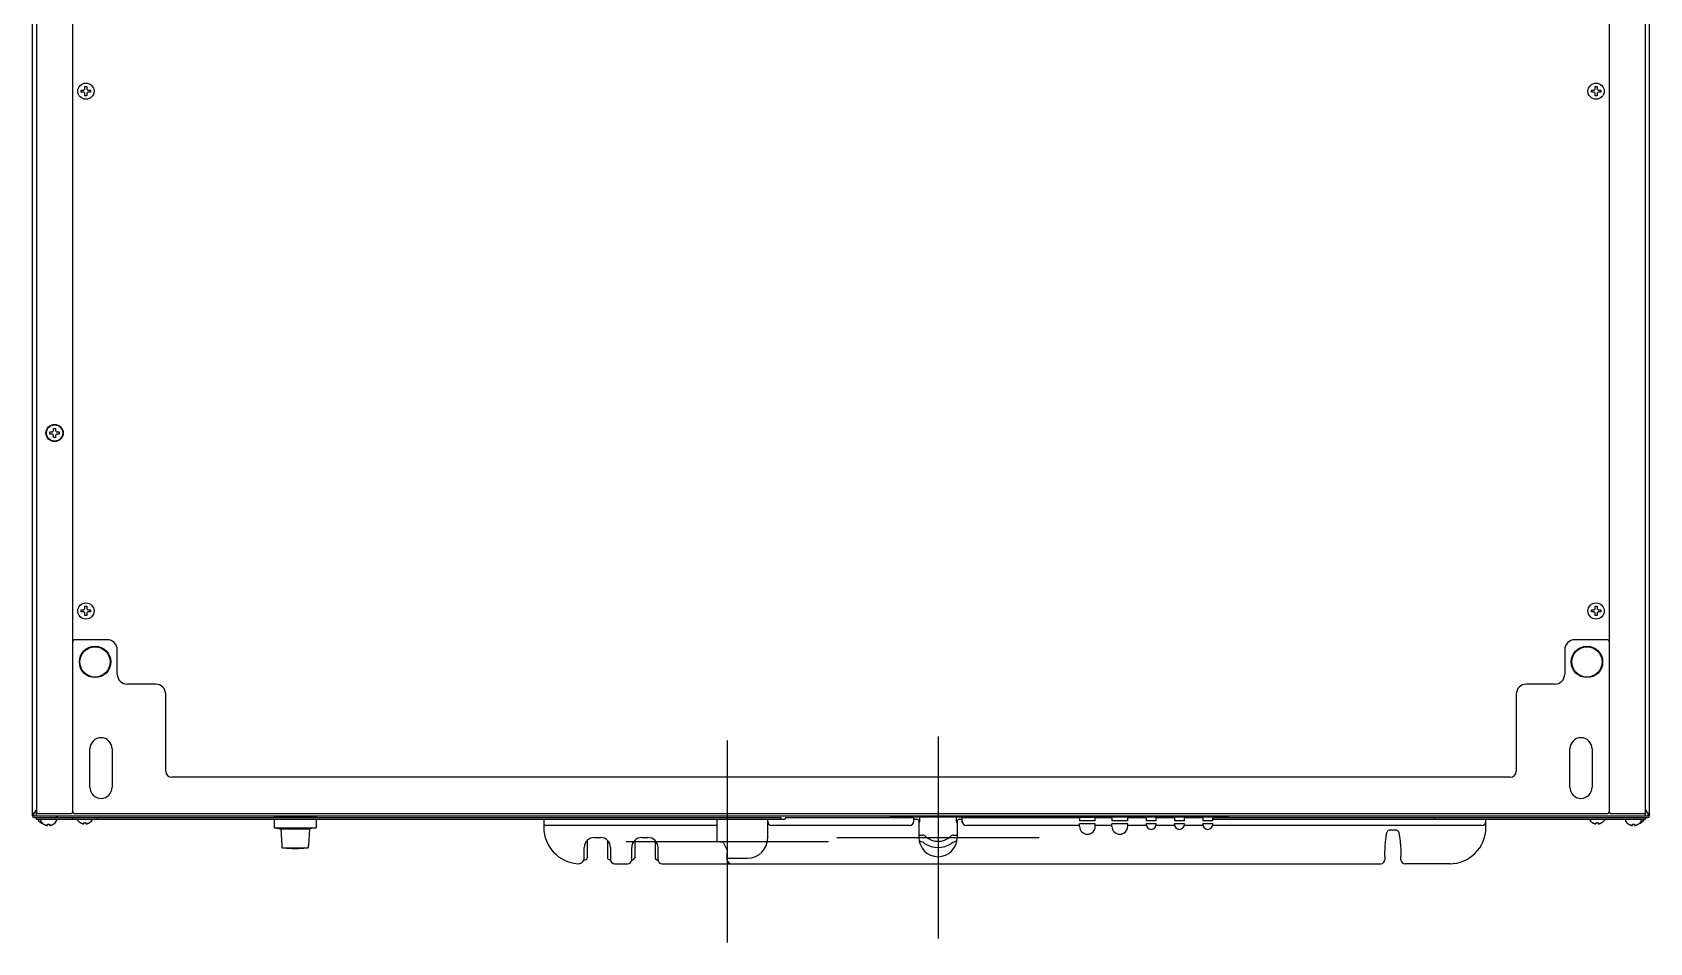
# Model space of a CAD drawing. Header units: millimetres. Extents: x -4975 to 152, y 4191 to 7264.
# Drawn here: x -2086 to -1286, y 6364 to 6814 of the extents above; entities that cross this region are included whole.
import ezdxf

# ---------------------------------------------------------------- set-up
doc = ezdxf.new("R2010")
doc.units = ezdxf.units.MM
doc.header["$LTSCALE"] = 346.5
doc.layers.get('0').update_dxf_attribs({"linetype": 'CONTINUOUS'})

msp = doc.modelspace()

# ---------------------------------------------------------------- linework, layer by layer
at = {"color": 7, "linetype": 'Continuous'}
for p, q in [((-2086.04, 6426.5), (-2086.04, 7122.13)), ((-1286.04, 6426.4), (-1286.04, 7122.13)), ((-2084.04, 7096.6), (-2084.04, 6428.6)), ((-2066.04, 6428.6), (-2066.04, 7096.6)), ((-1306.04, 7096.6), (-1306.04, 6428.6)), ((-1288.04, 6428.6), (-1288.04, 7096.6)), ((-2061.84, 6784.3), (-2061.84, 6785.3)), ((-2061.84, 6785.3), (-2060.54, 6785.3)), ((-2060.54, 6784.3), (-2061.84, 6784.3)), ((-2060.54, 6785.3), (-2060.04, 6785.8)), ((-2060.04, 6783.8), (-2060.54, 6784.3)), ((-2060.04, 6785.8), (-2060.04, 6787.1)), ((-2060.04, 6787.1), (-2059.04, 6787.1)), ((-2059.04, 6787.1), (-2059.04, 6785.8)), ((-2059.04, 6785.8), (-2058.54, 6785.3)), ((-2058.54, 6784.3), (-2059.04, 6783.8)), ((-2058.54, 6785.3), (-2057.24, 6785.3)), ((-2057.24, 6784.3), (-2058.54, 6784.3)), ((-2057.24, 6785.3), (-2057.24, 6784.3)), ((-1314.84, 6785.3), (-1313.54, 6785.3)), ((-1314.84, 6784.3), (-1314.84, 6785.3)), ((-1313.54, 6784.3), (-1314.84, 6784.3)), ((-1313.54, 6785.3), (-1313.04, 6785.8)), ((-1313.04, 6783.8), (-1313.54, 6784.3)), ((-1313.04, 6787.1), (-1312.04, 6787.1)), ((-1313.04, 6785.8), (-1313.04, 6787.1)), ((-1312.04, 6787.1), (-1312.04, 6785.8)), ((-1312.04, 6785.8), (-1311.54, 6785.3)), ((-1311.54, 6784.3), (-1312.04, 6783.8)), ((-1311.54, 6785.3), (-1310.24, 6785.3)), ((-1310.24, 6784.3), (-1311.54, 6784.3)), ((-1310.24, 6785.3), (-1310.24, 6784.3)), ((-2060.04, 6782.5), (-2060.04, 6783.8)), ((-2059.04, 6782.5), (-2060.04, 6782.5)), ((-2059.04, 6783.8), (-2059.04, 6782.5)), ((-1313.04, 6782.5), (-1313.04, 6783.8)), ((-1312.04, 6782.5), (-1313.04, 6782.5)), ((-1312.04, 6783.8), (-1312.04, 6782.5)), ((-2077.34, 6615.3), (-2077.34, 6616.3)), ((-2077.34, 6616.3), (-2076.04, 6616.3)), ((-2076.04, 6616.3), (-2075.54, 6616.8)), ((-2075.54, 6616.8), (-2075.54, 6618.1)), ((-2075.54, 6618.1), (-2074.54, 6618.1)), ((-2074.54, 6618.1), (-2074.54, 6616.8)), ((-2074.54, 6616.8), (-2074.04, 6616.3)), ((-2074.04, 6616.3), (-2072.74, 6616.3)), ((-2072.74, 6616.3), (-2072.74, 6615.3)), ((-2076.04, 6615.3), (-2077.34, 6615.3)), ((-2075.54, 6614.8), (-2076.04, 6615.3)), ((-2075.54, 6613.5), (-2075.54, 6614.8)), ((-2074.54, 6613.5), (-2075.54, 6613.5)), ((-2074.04, 6615.3), (-2074.54, 6614.8)), ((-2074.54, 6614.8), (-2074.54, 6613.5)), ((-2072.74, 6615.3), (-2074.04, 6615.3)), ((-2061.84, 6527.3), (-2061.84, 6528.3)), ((-2061.84, 6528.3), (-2060.54, 6528.3)), ((-2060.54, 6528.3), (-2060.04, 6528.8)), ((-2060.04, 6528.8), (-2060.04, 6530.1)), ((-2060.04, 6530.1), (-2059.04, 6530.1)), ((-2059.04, 6530.1), (-2059.04, 6528.8)), ((-2059.04, 6528.8), (-2058.54, 6528.3)), ((-2058.54, 6528.3), (-2057.24, 6528.3)), ((-2057.24, 6528.3), (-2057.24, 6527.3)), ((-1314.84, 6528.3), (-1313.54, 6528.3)), ((-1314.84, 6527.3), (-1314.84, 6528.3)), ((-1313.54, 6528.3), (-1313.04, 6528.8)), ((-1313.04, 6530.1), (-1312.04, 6530.1)), ((-1313.04, 6528.8), (-1313.04, 6530.1)), ((-1312.04, 6530.1), (-1312.04, 6528.8)), ((-1312.04, 6528.8), (-1311.54, 6528.3)), ((-1311.54, 6528.3), (-1310.24, 6528.3)), ((-1310.24, 6528.3), (-1310.24, 6527.3)), ((-2060.54, 6527.3), (-2061.84, 6527.3)), ((-2060.04, 6526.8), (-2060.54, 6527.3)), ((-2060.04, 6525.5), (-2060.04, 6526.8)), ((-2059.04, 6525.5), (-2060.04, 6525.5)), ((-2058.54, 6527.3), (-2059.04, 6526.8)), ((-2059.04, 6526.8), (-2059.04, 6525.5)), ((-2057.24, 6527.3), (-2058.54, 6527.3)), ((-1313.54, 6527.3), (-1314.84, 6527.3)), ((-1313.04, 6526.8), (-1313.54, 6527.3)), ((-1313.04, 6525.5), (-1313.04, 6526.8)), ((-1312.04, 6525.5), (-1313.04, 6525.5)), ((-1311.54, 6527.3), (-1312.04, 6526.8)), ((-1312.04, 6526.8), (-1312.04, 6525.5)), ((-1310.24, 6527.3), (-1311.54, 6527.3)), ((-2049.04, 6513.6), (-2065.04, 6513.6)), ((-1307.04, 6513.6), (-1323.04, 6513.6)), ((-2044.04, 6496.6), (-2044.04, 6508.6)), ((-1328.04, 6508.6), (-1328.04, 6496.6)), ((-2025.04, 6491.6), (-2039.04, 6491.6)), ((-1333.04, 6491.6), (-1347.04, 6491.6)), ((-2020.04, 6448.6), (-2020.04, 6486.6)), ((-1352.04, 6486.6), (-1352.04, 6448.6)), ((-2057.54, 6440.6), (-2057.54, 6459.6)), ((-2046.54, 6459.6), (-2046.54, 6440.6)), ((-1325.54, 6440.6), (-1325.54, 6459.6)), ((-1314.54, 6459.6), (-1314.54, 6440.6)), ((-1355.04, 6445.6), (-2017.04, 6445.6)), ((-2085.14, 6427.79), (-2085.24, 6427.76)), ((-2085.24, 6426.5), (-2085.24, 6427.38)), ((-2084.04, 6429.69), (-2085.14, 6427.79)), ((-2084.04, 6426.4), (-2085.14, 6426.4)), ((-2085.14, 6425.6), (-1715.59, 6425.6)), ((-2084.04, 6426.4), (-2084.04, 6428.6)), ((-1288.04, 6426.4), (-2084.04, 6426.4)), ((-2084.04, 6424.8), (-2084.04, 6425.6)), ((-2084.04, 6424.8), (-1832.49, 6424.8)), ((-2083.04, 6427.6), (-2067.04, 6427.6)), ((-2082.04, 6424.4), (-2082.04, 6424.2)), ((-2074.04, 6425.6), (-2074.04, 6426.4)), ((-2074.04, 6424.4), (-2074.04, 6424.2)), ((-2073.54, 6425.64), (-2073.54, 6426.4)), ((-2066.04, 6424.8), (-2066.04, 6425.6)), ((-2065.04, 6427.6), (-1307.04, 6427.6)), ((-2054.04, 6424.8), (-2054.04, 6425.6)), ((-1966.37, 6426.2), (-1945.71, 6426.2)), ((-1966.37, 6426.2), (-1966.37, 6425.6)), ((-1966.37, 6424.8), (-1966.37, 6420.6)), ((-1961.04, 6426.4), (-1961.04, 6426.2)), ((-1951.04, 6426.4), (-1951.04, 6426.2)), ((-1945.71, 6426.2), (-1945.71, 6425.6)), ((-1945.71, 6424.8), (-1945.71, 6420.6)), ((-1833.04, 6424.8), (-1833.04, 6420.8)), ((-1832.49, 6424.8), (-1747.84, 6424.8)), ((-1747.84, 6424.8), (-1721.74, 6424.8)), ((-1747.29, 6413.8), (-1747.29, 6424.8)), ((-1722.29, 6415.55), (-1722.29, 6424.8)), ((-1721.74, 6424.8), (-1713.59, 6424.8)), ((-1715.59, 6424.8), (-1715.59, 6425.6)), ((-1713.59, 6425.35), (-1713.59, 6424.8)), ((-1713.34, 6425.6), (-1650.29, 6425.6)), ((-1495.04, 6425.9), (-1661.04, 6425.9)), ((-1661.04, 6425.9), (-1661.04, 6425.6)), ((-1656.54, 6425.6), (-1656.54, 6425.9)), ((-1650.54, 6425.9), (-1650.54, 6425.6)), ((-1650.04, 6423.8), (-1650.04, 6425.9)), ((-1650.04, 6424.8), (-1648.54, 6424.8)), ((-1647.04, 6423.9), (-1647.04, 6425.9)), ((-1629.04, 6425.9), (-1629.04, 6423.9)), ((-1627.54, 6424.8), (-1626.04, 6424.8)), ((-1626.04, 6422.98), (-1626.04, 6425.9)), ((-1625.79, 6425.6), (-1568.29, 6425.6)), ((-1625.54, 6425.6), (-1625.54, 6425.9)), ((-1619.54, 6425.6), (-1619.54, 6425.9)), ((-1615.04, 6425.9), (-1615.04, 6425.6)), ((-1602.27, 6425.85), (-1602.57, 6425.85)), ((-1602.57, 6425.85), (-1602.57, 6425.6)), ((-1602.27, 6425.85), (-1602.27, 6425.6)), ((-1577.06, 6425.86), (-1571.16, 6425.86)), ((-1576.49, 6425.86), (-1571.74, 6425.86)), ((-1576.49, 6425.86), (-1576.49, 6425.86)), ((-1571.74, 6425.86), (-1571.74, 6425.86)), ((-1569.6, 6425.6), (-1569.6, 6425.66)), ((-1569.4, 6425.86), (-1560.63, 6425.86)), ((-1568.83, 6425.86), (-1564.08, 6425.86)), ((-1568.83, 6425.86), (-1568.83, 6425.86)), ((-1568.04, 6425.35), (-1568.04, 6424.05)), ((-1560.24, 6424.05), (-1568.04, 6424.05)), ((-1564.08, 6425.86), (-1564.08, 6425.86)), ((-1560.43, 6425.66), (-1560.43, 6424.05)), ((-1560.24, 6424.05), (-1560.24, 6425.35)), ((-1559.99, 6425.6), (-1552.29, 6425.6)), ((-1552.04, 6425.35), (-1552.04, 6424.05)), ((-1544.24, 6424.05), (-1552.04, 6424.05)), ((-1544.24, 6424.05), (-1544.24, 6425.35)), ((-1543.99, 6425.6), (-1535.39, 6425.6)), ((-1535.14, 6425.35), (-1535.14, 6424.05)), ((-1530.14, 6424.05), (-1535.14, 6424.05)), ((-1530.14, 6424.05), (-1530.14, 6425.35)), ((-1529.89, 6425.6), (-1521.39, 6425.6)), ((-1521.14, 6425.35), (-1521.14, 6424.05)), ((-1516.14, 6424.05), (-1521.14, 6424.05)), ((-1516.14, 6424.05), (-1516.14, 6425.35)), ((-1515.89, 6425.6), (-1507.39, 6425.6)), ((-1507.14, 6425.35), (-1507.14, 6424.05)), ((-1502.14, 6424.05), (-1507.14, 6424.05)), ((-1502.14, 6424.05), (-1502.14, 6425.35)), ((-1502.14, 6424.8), (-1367.59, 6424.8)), ((-1501.89, 6425.6), (-1392.74, 6425.6)), ((-1392.49, 6425.6), (-1286.94, 6425.6)), ((-1392.49, 6425.35), (-1392.49, 6425.6)), ((-1392.49, 6425.35), (-1392.49, 6424.8)), ((-1367.59, 6424.8), (-1288.04, 6424.8)), ((-1367.04, 6420.8), (-1367.04, 6424.8)), ((-1305.04, 6427.6), (-1289.04, 6427.6)), ((-1298.04, 6424.4), (-1298.04, 6424.2)), ((-1290.04, 6424.4), (-1290.04, 6424.2)), ((-1286.94, 6427.79), (-1288.04, 6429.69)), ((-1288.04, 6426.4), (-1288.04, 6428.6)), ((-1286.94, 6426.4), (-1288.04, 6426.4)), ((-1288.04, 6424.8), (-1288.04, 6425.6)), ((-1286.94, 6427.79), (-1286.84, 6427.76)), ((-1286.04, 6427.38), (-1286.84, 6427.38)), ((-1286.84, 6426.5), (-1286.84, 6427.38)), ((-1286.04, 6426.4), (-1286.05, 6426.4)), ((-2081.84, 6423.12), (-2081.84, 6423.15)), ((-2080.34, 6422.32), (-2080.34, 6422.35)), ((-2078.54, 6421.8), (-2078.54, 6422.35)), ((-2077.54, 6422.35), (-2077.54, 6421.8)), ((-2075.74, 6422.35), (-2075.74, 6422.32)), ((-2062.34, 6423.12), (-2062.34, 6423.15)), ((-2060.54, 6422.6), (-2060.54, 6423.15)), ((-2059.54, 6423.15), (-2059.54, 6422.6)), ((-2057.74, 6423.15), (-2057.74, 6423.12)), ((-1966.37, 6420.6), (-1963.19, 6420.04)), ((-1966.37, 6420.6), (-1945.71, 6420.6)), ((-1963.19, 6420.04), (-1948.89, 6420.04)), ((-1963.19, 6420.04), (-1962.62, 6411.9)), ((-1948.89, 6420.04), (-1949.46, 6411.9)), ((-1945.71, 6420.6), (-1948.89, 6420.04)), ((-1747.29, 6421.8), (-1832.04, 6421.8)), ((-1652.04, 6421.8), (-1720.29, 6421.8)), ((-1647.54, 6423.8), (-1647.54, 6415.8)), ((-1647.54, 6416.9), (-1645.59, 6416.9)), ((-1644.88, 6416.79), (-1644.92, 6416.8)), ((-1631.17, 6416.8), (-1631.2, 6416.79)), ((-1631.11, 6416.8), (-1631.17, 6416.8)), ((-1631.06, 6416.81), (-1631.11, 6416.8)), ((-1630.49, 6416.9), (-1628.54, 6416.9)), ((-1628.54, 6423.8), (-1628.54, 6415.8)), ((-1568.04, 6421.8), (-1624.04, 6421.8)), ((-1560.24, 6422.55), (-1568.04, 6422.55)), ((-1568.04, 6421.3), (-1568.04, 6422.55)), ((-1560.24, 6421.3), (-1560.24, 6422.55)), ((-1552.04, 6421.8), (-1560.24, 6421.8)), ((-1544.24, 6422.55), (-1552.04, 6422.55)), ((-1552.04, 6421.3), (-1552.04, 6422.55)), ((-1544.24, 6421.3), (-1544.24, 6422.55)), ((-1535.09, 6421.8), (-1544.24, 6421.8)), ((-1530.14, 6422.55), (-1535.14, 6422.55)), ((-1535.14, 6422.3), (-1535.14, 6422.55)), ((-1521.09, 6421.8), (-1530.19, 6421.8)), ((-1530.14, 6422.3), (-1530.14, 6422.55)), ((-1516.14, 6422.55), (-1521.14, 6422.55)), ((-1521.14, 6422.3), (-1521.14, 6422.55)), ((-1507.09, 6421.8), (-1516.19, 6421.8)), ((-1516.14, 6422.3), (-1516.14, 6422.55)), ((-1502.14, 6422.55), (-1507.14, 6422.55)), ((-1507.14, 6422.3), (-1507.14, 6422.55)), ((-1369.04, 6421.8), (-1502.19, 6421.8)), ((-1502.14, 6422.3), (-1502.14, 6422.55)), ((-1411.04, 6419.33), (-1415.04, 6419.33)), ((-1314.34, 6423.12), (-1314.34, 6423.15)), ((-1312.54, 6422.6), (-1312.54, 6423.15)), ((-1311.54, 6423.15), (-1311.54, 6422.6)), ((-1309.74, 6423.15), (-1309.74, 6423.12)), ((-1296.34, 6422.32), (-1296.34, 6422.35)), ((-1294.54, 6421.8), (-1294.54, 6422.35)), ((-1293.54, 6422.35), (-1293.54, 6421.8)), ((-1291.74, 6422.35), (-1291.74, 6422.32)), ((-1290.24, 6423.15), (-1290.24, 6423.12)), ((-1962.55, 6411.9), (-1962.62, 6411.9)), ((-1962.46, 6410.74), (-1962.55, 6411.9)), ((-1962.46, 6410.74), (-1949.62, 6410.74)), ((-1949.54, 6411.9), (-1949.62, 6410.74)), ((-1949.46, 6411.9), (-1949.54, 6411.9)), ((-1813.04, 6405.83), (-1813.04, 6410.8)), ((-1811.54, 6414.37), (-1811.54, 6405.8)), ((-1808.04, 6415.8), (-1805.04, 6415.8)), ((-1801.54, 6414.37), (-1801.54, 6405.8)), ((-1800.04, 6410.8), (-1800.04, 6404.8)), ((-1789.54, 6404.8), (-1789.54, 6410.8)), ((-1788.04, 6414.37), (-1788.04, 6405.8)), ((-1784.54, 6415.8), (-1781.54, 6415.8)), ((-1778.04, 6414.37), (-1778.04, 6405.8)), ((-1776.54, 6404.8), (-1776.54, 6410.8)), ((-1747.29, 6413.8), (-1744.29, 6413.55)), ((-1742.29, 6404.8), (-1742.29, 6408.26)), ((-1813.22, 6404.8), (-1812.54, 6404.8)), ((-1800.04, 6404.8), (-1800.54, 6404.8)), ((-1798.04, 6402.8), (-1791.54, 6402.8)), ((-1789.12, 6404.74), (-1788.87, 6404.81)), ((-1776.66, 6404.52), (-1776.44, 6404.16)), ((-1774.54, 6402.8), (-1419.04, 6402.8)), ((-1742.29, 6405.55), (-1732.29, 6405.55)), ((-1417.04, 6406.4), (-1417.04, 6404.8)), ((-1409.04, 6404.8), (-1409.04, 6406.4)), ((-1384.78, 6402.8), (-1407.04, 6402.8))]:
    msp.add_line(p, q, dxfattribs=at)
at = {"color": 1}
for p, q in [((-1638.04, 6465.8), (-1638.04, 6365.8)), ((-1688.04, 6415.8), (-1588.04, 6415.8))]:
    msp.add_line(p, q, dxfattribs=at)
at = {"color": 4}
for p, q in [((-1742.29, 6463.8), (-1742.29, 6363.8)), ((-1792.29, 6413.8), (-1692.29, 6413.8))]:
    msp.add_line(p, q, dxfattribs=at)
at = {"color": 7, "linetype": 'Continuous'}
for points in [[(-1644.92, 6416.8), (-1644.97, 6416.8), (-1645.02, 6416.81)], [(-1417.04, 6406.4), (-1417.04, 6407.01), (-1417.03, 6407.63), (-1417.01, 6408.27), (-1416.99, 6408.92), (-1416.95, 6409.59), (-1416.92, 6410.25), (-1416.88, 6410.89), (-1416.83, 6411.53), (-1416.79, 6412.15), (-1416.74, 6412.75), (-1416.68, 6413.33), (-1416.63, 6413.89), (-1416.58, 6414.44), (-1416.52, 6414.99), (-1416.45, 6415.54), (-1416.39, 6416.08), (-1416.31, 6416.62), (-1416.23, 6417.12), (-1416.15, 6417.58), (-1416.07, 6417.99), (-1415.99, 6418.29), (-1415.91, 6418.53), (-1415.79, 6418.78), (-1415.63, 6419.02), (-1415.39, 6419.22), (-1415.1, 6419.33), (-1415.04, 6419.33)], [(-1411.04, 6419.33), (-1410.8, 6419.29), (-1410.57, 6419.15), (-1410.42, 6418.97), (-1410.31, 6418.78), (-1410.24, 6418.61), (-1410.17, 6418.41), (-1410.1, 6418.13), (-1410.03, 6417.79), (-1409.95, 6417.4), (-1409.88, 6416.96), (-1409.8, 6416.5), (-1409.74, 6416.03), (-1409.67, 6415.58), (-1409.62, 6415.15), (-1409.57, 6414.75), (-1409.52, 6414.35), (-1409.48, 6413.95), (-1409.43, 6413.51), (-1409.38, 6413.03), (-1409.34, 6412.53), (-1409.3, 6412.03), (-1409.25, 6411.5), (-1409.21, 6410.96), (-1409.18, 6410.42), (-1409.14, 6409.86), (-1409.12, 6409.31), (-1409.09, 6408.77), (-1409.07, 6408.24), (-1409.06, 6407.74), (-1409.05, 6407.25), (-1409.04, 6406.78), (-1409.04, 6406.4)], [(-1789.65, 6404.15), (-1789.45, 6404.49), (-1789.12, 6404.74)], [(-1777.21, 6404.81), (-1777.01, 6404.75), (-1776.66, 6404.52)]]:
    msp.add_lwpolyline(points, dxfattribs=at)
for centre, radius in [((-2059.54, 6784.8), 4), ((-1312.54, 6784.8), 4), ((-2075.04, 6615.8), 4.25), ((-2075.04, 6615.8), 4), ((-2059.54, 6527.8), 4), ((-1312.54, 6527.8), 4), ((-2055.04, 6502.6), 7.75), ((-2055.04, 6502.6), 7.49), ((-1317.04, 6502.6), 7.75), ((-1317.04, 6502.6), 7.49)]:
    msp.add_circle(centre, radius, dxfattribs=at)
for centre, radius, start, end in [((-2065.04, 6512.6), 1, 90, 180), ((-2049.04, 6508.6), 5, 0, 90), ((-1323.04, 6508.6), 5, 90, 180), ((-1307.04, 6512.6), 1, 0, 90), ((-2039.04, 6496.6), 5, 180, 270), ((-1333.04, 6496.6), 5, 270, 0), ((-2025.04, 6486.6), 5, 0, 90), ((-1347.04, 6486.6), 5, 90, 180), ((-2052.04, 6459.6), 5.5, 0, 180), ((-1320.04, 6459.6), 5.5, 0, 180), ((-2017.04, 6448.6), 3, 180, 270), ((-1355.04, 6448.6), 3, 270, 0), ((-2052.04, 6440.6), 5.5, 180, 0), ((-1320.04, 6440.6), 5.5, 180, 0), ((-2085.14, 6426.5), 0.9, 180, 270), ((-2085.14, 6426.5), 0.1, 180, 270), ((-2083.04, 6428.6), 1, 180, 270), ((-2079.34, 6427.22), 4.8, 210.30118, 238.62729), ((-2081.64, 6424.4), 0.4, 150, 180), ((-2081.64, 6424.2), 0.4, 180, 210.30118), ((-2074.44, 6424.2), 0.4, 329.69882, 0), ((-2067.04, 6428.6), 1, 270, 0), ((-2065.04, 6428.6), 1, 180, 270), ((-2059.84, 6427.22), 4.8, 210.30118, 238.62729), ((-2060.24, 6427.22), 4.8, 301.37271, 329.69882), ((-1713.34, 6425.35), 0.25, 90, 180), ((-1661.04, 6426.9), 1, 210.59889, 270), ((-1650.29, 6425.35), 0.25, 0, 90), ((-1648.54, 6423.8), 1, 0, 90), ((-1627.54, 6423.8), 1, 90, 180), ((-1625.79, 6425.35), 0.25, 90, 180), ((-1577.06, 6425.66), 0.2, 90, 180), ((-1571.16, 6425.66), 0.2, 0, 90), ((-1569.4, 6425.66), 0.2, 90, 180), ((-1568.29, 6425.35), 0.25, 0, 90), ((-1560.63, 6425.66), 0.2, 0, 90), ((-1559.99, 6425.35), 0.25, 90, 180), ((-1552.29, 6425.35), 0.25, 0, 90), ((-1543.99, 6425.35), 0.25, 90, 180), ((-1535.39, 6425.35), 0.25, 0, 90), ((-1529.89, 6425.35), 0.25, 90, 180), ((-1521.39, 6425.35), 0.25, 0, 90), ((-1515.89, 6425.35), 0.25, 90, 180), ((-1507.39, 6425.35), 0.25, 0, 90), ((-1501.89, 6425.35), 0.25, 90, 180), ((-1495.04, 6426.9), 1, 270, 329.40111), ((-1392.74, 6425.35), 0.25, 0, 90), ((-1311.84, 6427.22), 4.8, 210.30118, 238.62729), ((-1312.24, 6427.22), 4.8, 301.37271, 329.69882), ((-1307.04, 6428.6), 1, 270, 0), ((-1305.04, 6428.6), 1, 180, 270), ((-1297.64, 6424.2), 0.4, 180, 210.30118), ((-1292.74, 6427.22), 4.8, 301.37271, 329.69882), ((-1290.44, 6424.2), 0.4, 329.69882, 0), ((-1290.44, 6424.4), 0.4, 0, 30), ((-1289.04, 6428.6), 1, 270, 0), ((-1286.94, 6426.5), 0.9, 270, 0), ((-1286.94, 6426.5), 0.1, 270, 0), ((-2077.84, 6426.42), 4.8, 210.30118, 238.62729), ((-2079.35, 6427.2), 4.75, 238.46592, 241.0313), ((-2079.36, 6427.2), 4.75, 241.03163, 241.99262), ((-2079.36, 6427.2), 4.75, 241.99259, 243.31875), ((-2079.36, 6427.2), 4.74, 243.3188, 244.45978), ((-2079.36, 6427.19), 4.74, 244.45979, 245.42782), ((-2079.36, 6427.19), 4.73, 245.4278, 246.68253), ((-2079.37, 6427.18), 4.73, 246.68262, 247.45262), ((-2079.37, 6427.18), 4.72, 247.45244, 248.99746), ((-2079.37, 6427.17), 4.72, 248.99775, 249.4819), ((-2079.37, 6427.16), 4.7, 249.48126, 251.53441), ((-2079.38, 6427.14), 4.69, 251.53499, 252.55167), ((-2077.85, 6426.4), 4.75, 238.46592, 241.0313), ((-2077.86, 6426.4), 4.75, 241.03163, 241.99262), ((-2077.86, 6426.4), 4.75, 241.99259, 243.31875), ((-2077.86, 6426.4), 4.74, 243.3188, 244.45978), ((-2077.86, 6426.39), 4.74, 244.45979, 245.42782), ((-2077.86, 6426.39), 4.73, 245.4278, 246.68253), ((-2077.87, 6426.38), 4.73, 246.68262, 247.45262), ((-2077.87, 6426.38), 4.72, 247.45244, 248.99746), ((-2077.87, 6426.37), 4.72, 248.99775, 249.4819), ((-2077.87, 6426.36), 4.7, 249.48126, 251.53441), ((-2077.88, 6426.34), 4.68, 251.53495, 252.62273), ((-2077.89, 6426.32), 4.67, 252.62279, 253.60512), ((-2077.89, 6426.29), 4.64, 253.60363, 255.68242), ((-2078.79, 6423.79), 2.01, 262.72591, 264.7415), ((-2078.79, 6423.77), 1.98, 264.74422, 265.39913), ((-2078.79, 6423.76), 1.97, 265.39843, 266.78331), ((-2078.79, 6423.75), 1.96, 266.78408, 267.62353), ((-2078.79, 6423.74), 1.96, 267.62337, 268.84548), ((-2078.79, 6423.74), 1.95, 268.84587, 270.92582), ((-2078.79, 6423.74), 1.95, 270.92611, 271.99638), ((-2078.79, 6423.75), 1.96, 271.99641, 273.02279), ((-2078.79, 6423.76), 1.97, 273.0233, 274.28602), ((-2078.79, 6423.77), 1.98, 274.28564, 275.13722), ((-2078.8, 6423.79), 2.01, 275.14015, 277.27441), ((-2078.04, 6426.12), 3.8, 262.43512, 277.56488), ((-2077.29, 6423.79), 2.01, 262.72561, 264.85983), ((-2077.29, 6423.77), 1.98, 264.86273, 265.7144), ((-2077.29, 6423.76), 1.97, 265.71404, 266.97664), ((-2077.29, 6423.75), 1.96, 266.97715, 268.00366), ((-2077.29, 6423.74), 1.95, 268.00369, 269.07382), ((-2077.29, 6423.74), 1.95, 269.07411, 271.15407), ((-2077.29, 6423.74), 1.95, 271.15446, 272.37669), ((-2077.29, 6423.75), 1.96, 272.37651, 273.21588), ((-2077.29, 6423.76), 1.97, 273.21665, 274.6016), ((-2077.29, 6423.77), 1.98, 274.60089, 275.25577), ((-2077.3, 6423.79), 2.01, 275.2585, 277.27409), ((-2078.19, 6426.29), 4.64, 284.31758, 286.39637), ((-2078.2, 6426.32), 4.67, 286.39488, 287.37721), ((-2078.2, 6426.34), 4.68, 287.37727, 288.46505), ((-2078.21, 6426.36), 4.7, 288.46559, 290.51874), ((-2078.21, 6426.37), 4.72, 290.5181, 291.00225), ((-2078.21, 6426.38), 4.72, 291.00254, 292.54756), ((-2078.22, 6426.38), 4.73, 292.54738, 293.31738), ((-2078.22, 6426.39), 4.73, 293.31747, 294.5722), ((-2078.22, 6426.39), 4.74, 294.57218, 295.5402), ((-2078.22, 6426.4), 4.74, 295.54022, 296.6812), ((-2078.22, 6426.4), 4.75, 296.68125, 298.00741), ((-2078.23, 6426.4), 4.75, 298.00738, 298.96837), ((-2078.23, 6426.4), 4.75, 298.9687, 301.53408), ((-2078.24, 6426.42), 4.8, 301.37271, 329.69882), ((-2059.85, 6427.2), 4.75, 238.46592, 241.0313), ((-2059.86, 6427.2), 4.75, 241.03163, 241.99262), ((-2059.86, 6427.2), 4.75, 241.99259, 243.31875), ((-2059.86, 6427.2), 4.74, 243.3188, 244.45978), ((-2059.86, 6427.19), 4.74, 244.45979, 245.42782), ((-2059.86, 6427.19), 4.73, 245.4278, 246.68253), ((-2059.87, 6427.18), 4.73, 246.68262, 247.45262), ((-2059.87, 6427.18), 4.72, 247.45244, 248.99746), ((-2059.87, 6427.17), 4.72, 248.99775, 249.4819), ((-2059.87, 6427.16), 4.7, 249.48126, 251.53441), ((-2059.88, 6427.14), 4.68, 251.53495, 252.62273), ((-2059.89, 6427.12), 4.67, 252.62279, 253.60512), ((-2059.89, 6427.09), 4.64, 253.60363, 255.68242), ((-2060.79, 6424.59), 2.01, 262.72591, 264.7415), ((-2060.79, 6424.57), 1.98, 264.74422, 265.39913), ((-2060.79, 6424.56), 1.97, 265.39843, 266.78331), ((-2060.79, 6424.55), 1.96, 266.78408, 267.62353), ((-2060.79, 6424.54), 1.96, 267.62337, 268.84548), ((-2060.79, 6424.54), 1.95, 268.84587, 270.92582), ((-2060.79, 6424.54), 1.95, 270.92611, 271.99638), ((-2060.79, 6424.55), 1.96, 271.99641, 273.02279), ((-2060.79, 6424.56), 1.97, 273.0233, 274.28602), ((-2060.79, 6424.57), 1.98, 274.28564, 275.13722), ((-2060.8, 6424.59), 2.01, 275.14015, 277.27441), ((-2060.04, 6426.92), 3.8, 262.43512, 277.56488), ((-2059.29, 6424.59), 2.01, 262.72561, 264.85983), ((-2059.29, 6424.57), 1.98, 264.86273, 265.7144), ((-2059.29, 6424.56), 1.97, 265.71404, 266.97664), ((-2059.29, 6424.55), 1.96, 266.97715, 268.00366), ((-2059.29, 6424.54), 1.95, 268.00369, 269.07382), ((-2059.29, 6424.54), 1.95, 269.07411, 271.15407), ((-2059.29, 6424.54), 1.95, 271.15446, 272.37669), ((-2059.29, 6424.55), 1.96, 272.37651, 273.21588), ((-2059.29, 6424.56), 1.97, 273.21665, 274.6016), ((-2059.29, 6424.57), 1.98, 274.60089, 275.25577), ((-2059.3, 6424.59), 2.01, 275.2585, 277.27409), ((-2060.19, 6427.09), 4.64, 284.31758, 286.39637), ((-2060.2, 6427.12), 4.67, 286.39488, 287.37721), ((-2060.2, 6427.14), 4.68, 287.37727, 288.46505), ((-2060.21, 6427.16), 4.7, 288.46559, 290.51874), ((-2060.21, 6427.17), 4.72, 290.5181, 291.00225), ((-2060.21, 6427.18), 4.72, 291.00254, 292.54756), ((-2060.22, 6427.18), 4.73, 292.54738, 293.31738), ((-2060.22, 6427.19), 4.73, 293.31747, 294.5722), ((-2060.22, 6427.19), 4.74, 294.57218, 295.5402), ((-2060.22, 6427.2), 4.74, 295.54022, 296.6812), ((-2060.22, 6427.2), 4.75, 296.68125, 298.00741), ((-2060.23, 6427.2), 4.75, 298.00738, 298.96837), ((-2060.23, 6427.2), 4.75, 298.9687, 301.53408), ((-1832.04, 6422.8), 1, 180, 270), ((-1815.04, 6420.8), 18, 180, 266.17745), ((-1720.29, 6423.8), 2, 180, 270), ((-1652.04, 6423.8), 2, 270, 0), ((-1648.04, 6423.9), 1, 300.63635, 0), ((-1645.59, 6414.9), 2, 46.65824, 90), ((-1638.04, 6422.9), 9, 226.65824, 313.34176), ((-1630.49, 6414.9), 2, 90, 133.34176), ((-1628.04, 6423.9), 1, 180, 239.36365), ((-1624.04, 6423.8), 2, 180, 270), ((-1564.14, 6421.3), 3.9, 180, 360), ((-1548.14, 6421.3), 3.9, 180, 360), ((-1532.64, 6422.3), 2.5, 180, 360), ((-1518.64, 6422.3), 2.5, 180, 360), ((-1504.64, 6422.3), 2.5, 180, 360), ((-1385.04, 6420.8), 18, 270, 0), ((-1369.04, 6423.8), 2, 270, 0), ((-1311.85, 6427.2), 4.75, 238.46592, 241.0313), ((-1311.86, 6427.2), 4.75, 241.03163, 241.99262), ((-1311.86, 6427.2), 4.75, 241.99259, 243.31875), ((-1311.86, 6427.2), 4.74, 243.3188, 244.45978), ((-1311.86, 6427.19), 4.74, 244.45979, 245.42782), ((-1311.86, 6427.19), 4.73, 245.4278, 246.68253), ((-1311.87, 6427.18), 4.73, 246.68262, 247.45262), ((-1311.87, 6427.18), 4.72, 247.45244, 248.99746), ((-1311.87, 6427.17), 4.72, 248.99775, 249.4819), ((-1311.87, 6427.16), 4.7, 249.48126, 251.53441), ((-1311.88, 6427.14), 4.68, 251.53495, 252.62273), ((-1311.89, 6427.12), 4.67, 252.62279, 253.60512), ((-1311.89, 6427.09), 4.64, 253.60363, 255.68242), ((-1312.79, 6424.59), 2.01, 262.72591, 264.7415), ((-1312.79, 6424.57), 1.98, 264.74422, 265.39913), ((-1312.79, 6424.56), 1.97, 265.39843, 266.78331), ((-1312.79, 6424.55), 1.96, 266.78408, 267.62353), ((-1312.79, 6424.54), 1.96, 267.62337, 268.84548), ((-1312.79, 6424.54), 1.95, 268.84587, 270.92582), ((-1312.79, 6424.54), 1.95, 270.92611, 271.99638), ((-1312.79, 6424.55), 1.96, 271.99641, 273.02279), ((-1312.79, 6424.56), 1.97, 273.0233, 274.28602), ((-1312.79, 6424.57), 1.98, 274.28564, 275.13722), ((-1312.8, 6424.59), 2.01, 275.14015, 277.27441), ((-1312.04, 6426.92), 3.8, 262.43512, 277.56488), ((-1311.29, 6424.59), 2.01, 262.72561, 264.85983), ((-1311.29, 6424.57), 1.98, 264.86273, 265.7144), ((-1311.29, 6424.56), 1.97, 265.71404, 266.97664), ((-1311.29, 6424.55), 1.96, 266.97715, 268.00366), ((-1311.29, 6424.54), 1.95, 268.00369, 269.07382), ((-1311.29, 6424.54), 1.95, 269.07411, 271.15407), ((-1311.29, 6424.54), 1.95, 271.15446, 272.37669), ((-1311.29, 6424.55), 1.96, 272.37651, 273.21588), ((-1311.29, 6424.56), 1.97, 273.21665, 274.6016), ((-1311.29, 6424.57), 1.98, 274.60089, 275.25577), ((-1311.3, 6424.59), 2.01, 275.2585, 277.27409), ((-1312.19, 6427.09), 4.64, 284.31758, 286.39637), ((-1312.2, 6427.12), 4.67, 286.39488, 287.37721), ((-1312.2, 6427.14), 4.68, 287.37727, 288.46505), ((-1312.21, 6427.16), 4.7, 288.46559, 290.51874), ((-1312.21, 6427.17), 4.72, 290.5181, 291.00225), ((-1312.21, 6427.18), 4.72, 291.00254, 292.54756), ((-1312.22, 6427.18), 4.73, 292.54738, 293.31738), ((-1312.22, 6427.19), 4.73, 293.31747, 294.5722), ((-1312.22, 6427.19), 4.74, 294.57218, 295.5402), ((-1312.22, 6427.2), 4.74, 295.54022, 296.6812), ((-1312.22, 6427.2), 4.75, 296.68125, 298.00741), ((-1312.23, 6427.2), 4.75, 298.00738, 298.96837), ((-1312.23, 6427.2), 4.75, 298.9687, 301.53408), ((-1293.84, 6426.42), 4.8, 210.30118, 238.62729), ((-1293.85, 6426.4), 4.75, 238.46592, 241.0313), ((-1293.86, 6426.4), 4.75, 241.03163, 241.99262), ((-1293.86, 6426.4), 4.75, 241.99259, 243.31875), ((-1293.86, 6426.4), 4.74, 243.3188, 244.45978), ((-1293.86, 6426.39), 4.74, 244.45979, 245.42782), ((-1293.86, 6426.39), 4.73, 245.4278, 246.68253), ((-1293.87, 6426.38), 4.73, 246.68262, 247.45262), ((-1293.87, 6426.38), 4.72, 247.45244, 248.99746), ((-1293.87, 6426.37), 4.72, 248.99775, 249.4819), ((-1293.87, 6426.36), 4.7, 249.48126, 251.53441), ((-1293.88, 6426.34), 4.68, 251.53495, 252.62273), ((-1293.89, 6426.32), 4.67, 252.62279, 253.60512), ((-1293.89, 6426.29), 4.64, 253.60363, 255.68242), ((-1294.79, 6423.79), 2.01, 262.72591, 264.7415), ((-1294.79, 6423.77), 1.98, 264.74422, 265.39913), ((-1294.79, 6423.76), 1.97, 265.39843, 266.78331), ((-1294.79, 6423.75), 1.96, 266.78408, 267.62353), ((-1294.79, 6423.74), 1.96, 267.62337, 268.84548), ((-1294.79, 6423.74), 1.95, 268.84587, 270.92582), ((-1294.79, 6423.74), 1.95, 270.92611, 271.99638), ((-1294.79, 6423.75), 1.96, 271.99641, 273.02279), ((-1294.79, 6423.76), 1.97, 273.0233, 274.28602), ((-1294.79, 6423.77), 1.98, 274.28564, 275.13722), ((-1294.8, 6423.79), 2.01, 275.14015, 277.27441), ((-1294.04, 6426.12), 3.8, 262.43512, 277.56488), ((-1293.29, 6423.79), 2.01, 262.72561, 264.85983), ((-1293.29, 6423.77), 1.98, 264.86273, 265.7144), ((-1293.29, 6423.76), 1.97, 265.71404, 266.97664), ((-1293.29, 6423.75), 1.96, 266.97715, 268.00366), ((-1293.29, 6423.74), 1.95, 268.00369, 269.07382), ((-1293.29, 6423.74), 1.95, 269.07411, 271.15407), ((-1293.29, 6423.74), 1.95, 271.15446, 272.37669), ((-1293.29, 6423.75), 1.96, 272.37651, 273.21588), ((-1293.29, 6423.76), 1.97, 273.21665, 274.6016), ((-1293.29, 6423.77), 1.98, 274.60089, 275.25577), ((-1293.3, 6423.79), 2.01, 275.2585, 277.27409), ((-1294.19, 6426.29), 4.64, 284.31758, 286.39637), ((-1294.2, 6426.32), 4.67, 286.39488, 287.37721), ((-1294.2, 6426.34), 4.68, 287.37727, 288.46505), ((-1294.21, 6426.36), 4.7, 288.46559, 290.51874), ((-1294.21, 6426.37), 4.72, 290.5181, 291.00225), ((-1294.21, 6426.38), 4.72, 291.00254, 292.54756), ((-1294.22, 6426.38), 4.73, 292.54738, 293.31738), ((-1294.22, 6426.39), 4.73, 293.31747, 294.5722), ((-1294.22, 6426.39), 4.74, 294.57218, 295.5402), ((-1294.22, 6426.4), 4.74, 295.54022, 296.6812), ((-1294.22, 6426.4), 4.75, 296.68125, 298.00741), ((-1294.23, 6426.4), 4.75, 298.00738, 298.96837), ((-1294.23, 6426.4), 4.75, 298.9687, 301.53408), ((-1294.24, 6426.42), 4.8, 301.37271, 329.69882), ((-1292.7, 6427.14), 4.69, 287.44833, 288.46501), ((-1292.71, 6427.16), 4.7, 288.46559, 290.51874), ((-1292.71, 6427.17), 4.72, 290.5181, 291.00225), ((-1292.71, 6427.18), 4.72, 291.00254, 292.54756), ((-1292.72, 6427.18), 4.73, 292.54738, 293.31738), ((-1292.72, 6427.19), 4.73, 293.31747, 294.5722), ((-1292.72, 6427.19), 4.74, 294.57218, 295.5402), ((-1292.72, 6427.2), 4.74, 295.54022, 296.6812), ((-1292.72, 6427.2), 4.75, 296.68125, 298.00741), ((-1292.73, 6427.2), 4.75, 298.00738, 298.96837), ((-1292.73, 6427.2), 4.75, 298.9687, 301.53408), ((-1956.12, 6470.42), 60.01, 263.93505, 264.67571), ((-1956.04, 6471.43), 61.03, 264.68717, 275.31283), ((-1955.96, 6470.42), 60.01, 275.32429, 276.06495), ((-1808.04, 6410.8), 5, 90, 180), ((-1805.04, 6410.8), 5, 0, 90), ((-1784.54, 6410.8), 5, 90, 180), ((-1781.54, 6410.8), 5, 0, 90), ((-1732.29, 6415.55), 10, 270, 360), ((-1638.04, 6415.8), 9.5, 180, 0), ((-1647.99, 6407.9), 6, 56.44269, 83.23834), ((-1638.04, 6422.9), 12, 236.44269, 303.55731), ((-1628.09, 6407.9), 6, 96.76166, 123.55731), ((-1816.04, 6405.83), 3, 266.17745, 0), ((-1812.54, 6405.8), 1, 270, 0), ((-1800.54, 6405.8), 1, 180, 270), ((-1798.04, 6404.8), 2, 180, 224.92086), ((-1798.04, 6404.8), 2, 180, 270), ((-1791.54, 6404.8), 2, 270, 0), ((-1789.04, 6405.8), 1, 279.74304, 0), ((-1777.04, 6405.8), 1, 180, 260.25716), ((-1774.54, 6404.8), 2, 180, 270), ((-1740.29, 6404.8), 2, 180, 270), ((-1419.04, 6404.8), 2, 270, 0), ((-1407.04, 6404.8), 2, 180, 270), ((-1384.78, 6404.8), 2, 262.39224, 270.94887)]:
    msp.add_arc(centre, radius, start, end, dxfattribs=at)
for points, knots in [([(-2085.24, 6427.76), (-2085.35, 6427.73), (-2085.5, 6427.69), (-2085.69, 6427.62), (-2085.81, 6427.57), (-2085.9, 6427.53), (-2085.99, 6427.47), (-2086.04, 6427.42), (-2086.04, 6427.38)], [0, 0, 0, 0, 0.359224, 0.519996, 0.661923, 0.781448, 0.876576, 1, 1, 1, 1]), ([(-2085.14, 6427.79), (-2085.17, 6427.72), (-2085.22, 6427.59), (-2085.24, 6427.45), (-2085.24, 6427.38)], [0, 0, 0, 0, 0.511491, 1, 1, 1, 1]), ([(-1286.94, 6427.79), (-1286.92, 6427.72), (-1286.86, 6427.59), (-1286.84, 6427.45), (-1286.84, 6427.38)], [0, 0, 0, 0, 0.511491, 1, 1, 1, 1]), ([(-1286.84, 6427.76), (-1286.74, 6427.73), (-1286.59, 6427.69), (-1286.4, 6427.62), (-1286.28, 6427.57), (-1286.18, 6427.53), (-1286.09, 6427.47), (-1286.04, 6427.42), (-1286.04, 6427.38)], [0, 0, 0, 0, 0.359224, 0.519996, 0.661923, 0.781448, 0.876576, 1, 1, 1, 1]), ([(-1744.29, 6413.55), (-1743.84, 6412.64), (-1743.02, 6410.97), (-1742.29, 6409.14), (-1742.29, 6408.26)], [0, 0, 0, 0, 0.533844, 1, 1, 1, 1])]:
    msp.add_open_spline(points, degree=3, knots=knots, dxfattribs=at)

doc.saveas('drawing.dxf')
